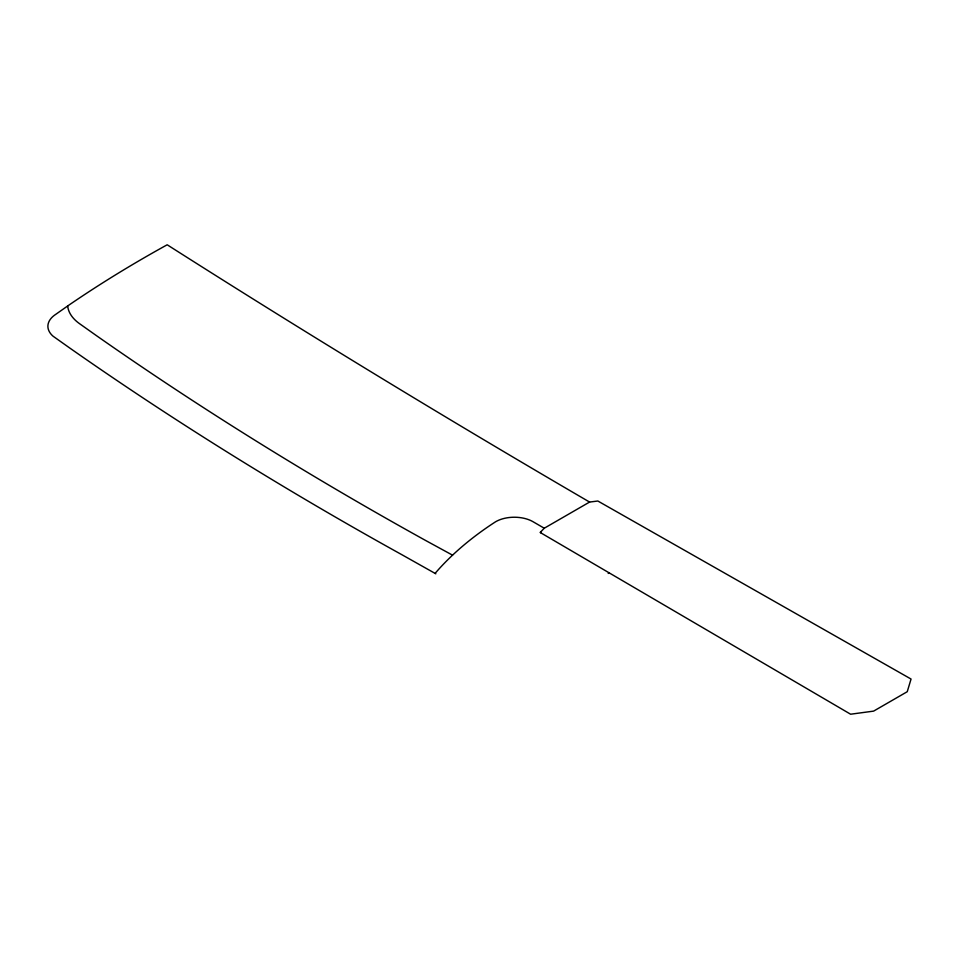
<?xml version="1.0" encoding="UTF-8"?>
<svg xmlns="http://www.w3.org/2000/svg" width="959" height="959" viewBox="0 0 959 959"><rect width="100%" height="100%" fill="white"/><g stroke="black" fill="none" stroke-linecap="round" stroke-linejoin="round"><path stroke-width="1.44" d="M540.624 532.724L540.624 532.017M544.256 528.229L540.181 532.473L850.609 714.215L873.613 711.122L907.25 691.703L911.05 679.044L597.841 501.018L589.581 502.06L544.256 528.229L532.832 521.6A26.349 15.212 0 0 0 495.563 521.78A403.619 233.025 0 0 0 435.086 573.386L402.133 554.853A4184.764 2416.045 0 0 1 69.935 348.153L53.045 336.189A31.144 17.981 0 0 1 55.742 314.348L69.18 304.926A1328.982 767.284 0 0 1 167.19 244.785C306.257 333.348 447.122 419.059 589.581 502.06M608.21 573.458L609.205 572.883M452.552 555.165L425.82 540.588A4150.528 2396.289 0 0 1 96.344 335.578L79.573 323.698A53.284 30.76 0 0 1 67.681 305.957M435.086 573.386L435.818 573.818"/></g></svg>
